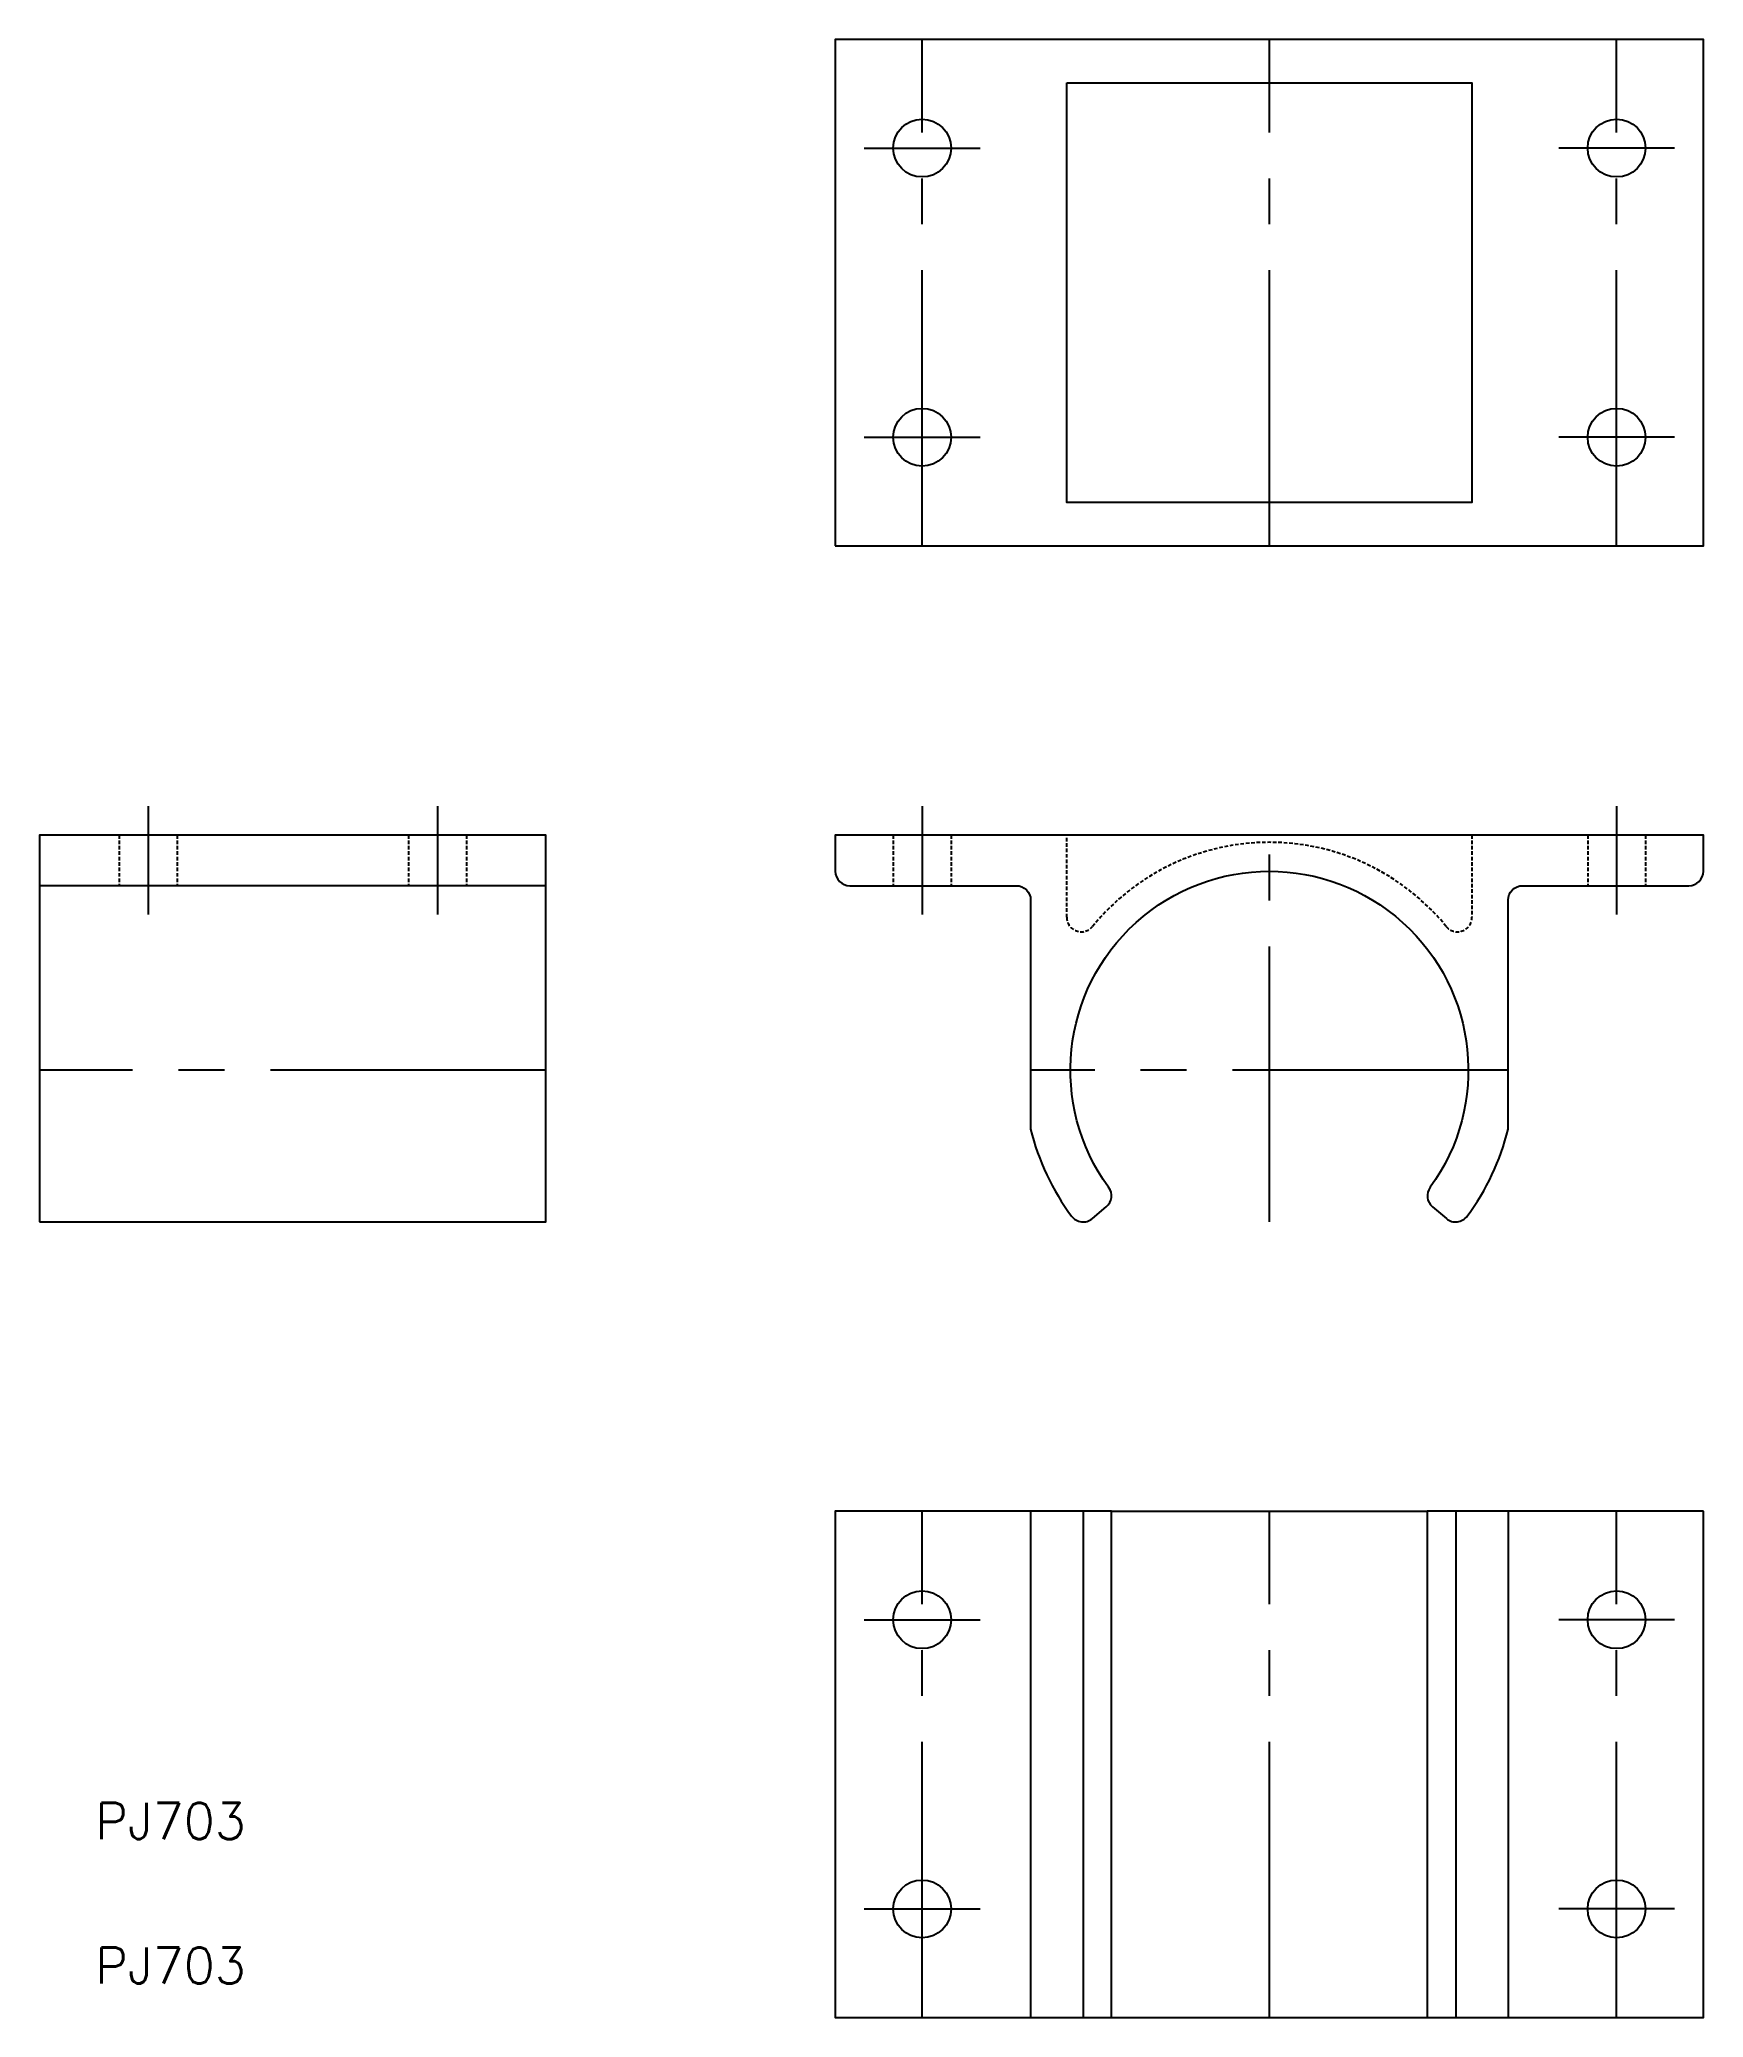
# Model space of a CAD drawing. Extents: x 146 to 261, y 108 to 244.
import ezdxf

# ---------------------------------------------------------------- set-up
doc = ezdxf.new("R2010")
doc.units = 0
doc.linetypes.add('CENTER2', pattern=[28.575, 19.05, -3.175, 3.175, -3.175])
doc.linetypes.add('HIDDEN', pattern=[0.375, 0.25, -0.125])
doc.layers.get('0').update_dxf_attribs({"linetype": 'CONTINUOUS'})
doc.layers.add('CENTER', color=1, linetype='CENTER2')
doc.styles.get("Standard").update_dxf_attribs({"font": 'txt.shx'})

msp = doc.modelspace()

# ---------------------------------------------------------------- linework, layer by layer
at = {"color": 3, "linetype": 'HIDDEN'}
for p, q in [((151.643696, 189.411607), (151.643696, 185.911607)), ((155.643696, 189.411607), (155.643696, 185.911607)), ((171.643696, 189.411607), (171.643696, 185.911607)), ((175.643696, 189.411607), (175.643696, 185.911607)), ((205.143696, 189.411607), (205.143696, 185.911607)), ((209.143696, 189.411607), (209.143696, 185.911607)), ((253.143696, 189.411607), (253.143696, 185.911607)), ((257.143696, 189.411607), (257.143696, 185.911607))]:
    msp.add_line(p, q, dxfattribs=at)
for p, q in [((181.143696, 185.911607), (146.143696, 185.911607)), ((214.643696, 142.663156), (214.643696, 107.663156)), ((218.26816, 142.663156), (218.26816, 107.663156)), ((220.22775, 142.663156), (242.059642, 142.663156)), ((244.019232, 142.663156), (244.019232, 107.663156)), ((247.643696, 142.663156), (247.643696, 107.663156)), ((220.22775, 107.663156), (242.059642, 107.663156))]:
    msp.add_line(p, q)
for points in [[(201.143696, 209.411607), (261.143696, 209.411607), (261.143696, 244.411607), (201.143696, 244.411607)], [(217.143696, 241.411607), (245.143696, 241.411607), (245.143696, 212.411607), (217.143696, 212.411607)], [(146.143696, 162.663156), (181.143696, 162.663156), (181.143696, 189.411607), (146.143696, 189.411607)], [(220.22775, 142.663156), (201.143696, 142.663156), (201.143696, 107.663156), (220.22775, 107.663156)], [(261.143696, 142.663156), (242.059642, 142.663156), (242.059642, 107.663156), (261.143696, 107.663156)]]:
    msp.add_lwpolyline(points, close=True)
msp.add_lwpolyline([(201.143696, 186.911607, 0.414214), (202.143696, 185.911607), (213.643696, 185.911607, -0.414214), (214.643696, 184.911607), (214.643696, 169.068931, 0.09843), (217.463439, 163.069503, 0.432652), (218.910947, 162.897112), (219.870538, 163.702304, 0.394478), (220.035611, 165.057722, -1.967385), (242.251781, 165.057722, 0.394478), (242.416854, 163.702304), (243.376445, 162.897112, 0.432652), (244.823953, 163.069503, 0.09843), (247.643696, 169.068931), (247.643696, 184.911607, -0.414214), (248.643696, 185.911607), (260.143696, 185.911607, 0.414214), (261.143696, 186.911607), (261.143696, 189.411607), (201.143696, 189.411607)], format="xyb", close=True)
msp.add_lwpolyline([(245.143696, 189.411607), (245.143696, 183.723922, -0.706119), (243.367577, 183.093336, 0.475976), (218.919815, 183.093336, -0.706119), (217.143696, 183.723922), (217.143696, 189.411607)], format="xyb", dxfattribs=at)
for centre in [(207.143696, 236.911607), (255.143696, 236.911607), (207.143696, 216.911607), (255.143696, 216.911607), (207.143696, 135.163156), (255.143696, 135.163156), (207.143696, 115.163156), (255.143696, 115.163156)]:
    msp.add_circle(centre, 2)
at = {"layer": 'CENTER'}
for p, q in [((207.143696, 209.411607), (207.143696, 244.411607)), ((231.143696, 209.411607), (231.143696, 244.411607)), ((255.143696, 209.411607), (255.143696, 244.411607)), ((203.143696, 236.911607), (211.143696, 236.911607)), ((259.143696, 236.911607), (251.143696, 236.911607)), ((203.143696, 216.911607), (211.143696, 216.911607)), ((259.143696, 216.911607), (251.143696, 216.911607)), ((153.643696, 191.411607), (153.643696, 183.911607)), ((173.643696, 191.411607), (173.643696, 183.911607)), ((207.143696, 191.411607), (207.143696, 183.911607)), ((255.143696, 191.411607), (255.143696, 183.911607)), ((231.143696, 162.663156), (231.143696, 189.411607)), ((181.143696, 173.161607), (146.143696, 173.161607)), ((247.643696, 173.161607), (214.643696, 173.161607)), ((207.143696, 107.663156), (207.143696, 142.663156)), ((231.143696, 107.663156), (231.143696, 142.663156)), ((255.143696, 107.663156), (255.143696, 142.663156)), ((203.143696, 135.163156), (211.143696, 135.163156)), ((259.143696, 135.163156), (251.143696, 135.163156)), ((203.143696, 115.163156), (211.143696, 115.163156)), ((259.143696, 115.163156), (251.143696, 115.163156))]:
    msp.add_line(p, q, dxfattribs=at)

# ---------------------------------------------------------------- texts
for p in [(150, 120), (150, 110)]:
    msp.add_text('PJ703', height=2.5).set_placement(p)

doc.saveas('drawing.dxf')
